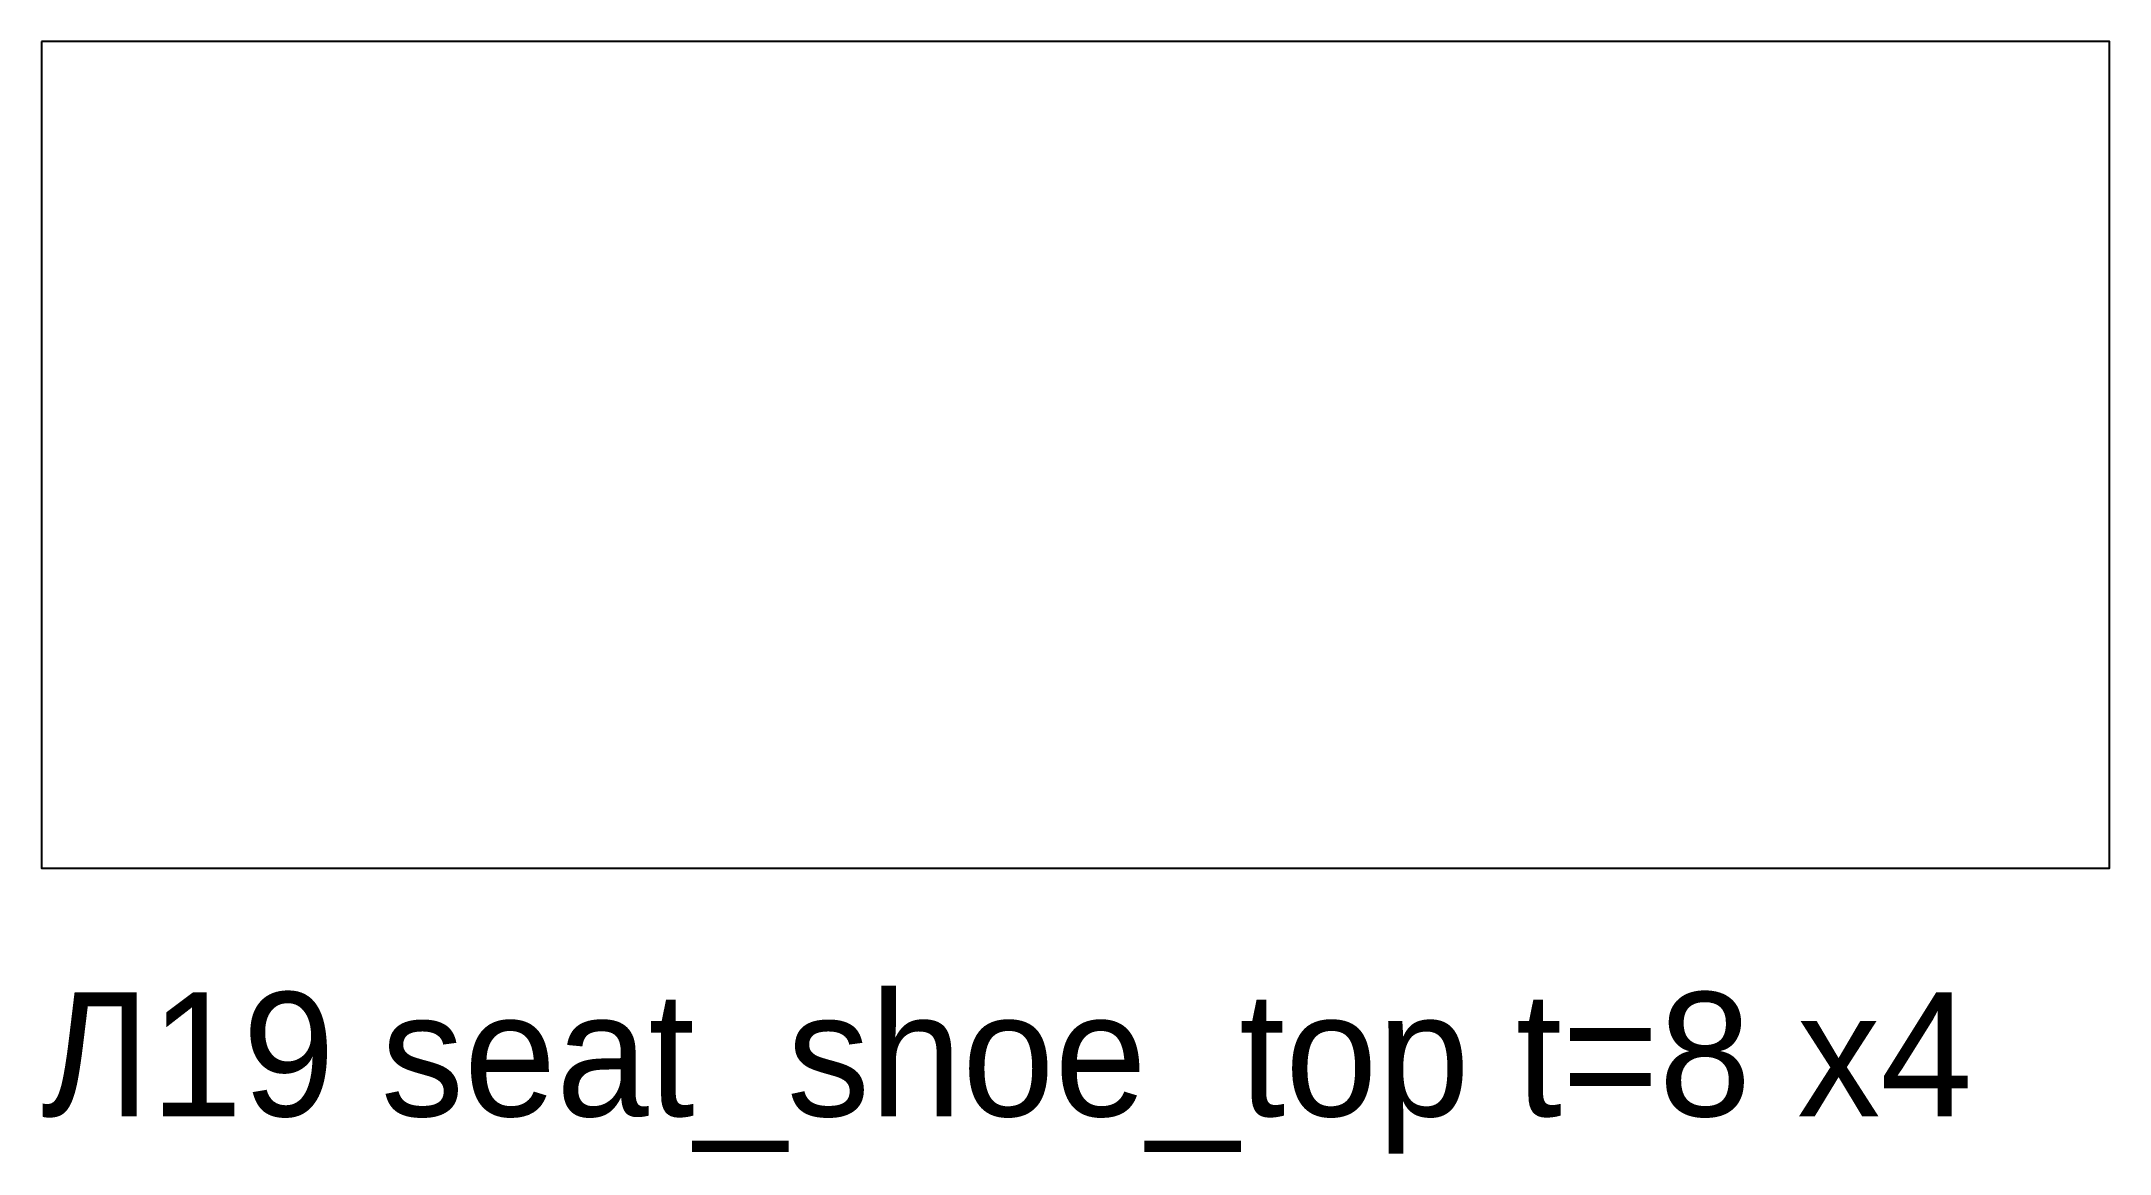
# Model space of a CAD drawing. Header units: millimetres. Extents: x 0 to 100, y -14 to 40.
import ezdxf

# ---------------------------------------------------------------- set-up
doc = ezdxf.new("R2010")
doc.units = ezdxf.units.MM

msp = doc.modelspace()

# ---------------------------------------------------------------- linework, layer by layer
at = {"layer": 'CUT'}
msp.add_lwpolyline([(0, 40), (0, 20), (0, 0), (50, 0), (100, 0), (100, 20), (100, 40), (50, 40), (0, 40)], close=True, dxfattribs=at)

# ---------------------------------------------------------------- texts
at = {"layer": 'TEXT'}
msp.add_text('Л19 seat_shoe_top t=8 x4', height=6, dxfattribs=at).set_placement((0, -12))

doc.saveas('drawing.dxf')
